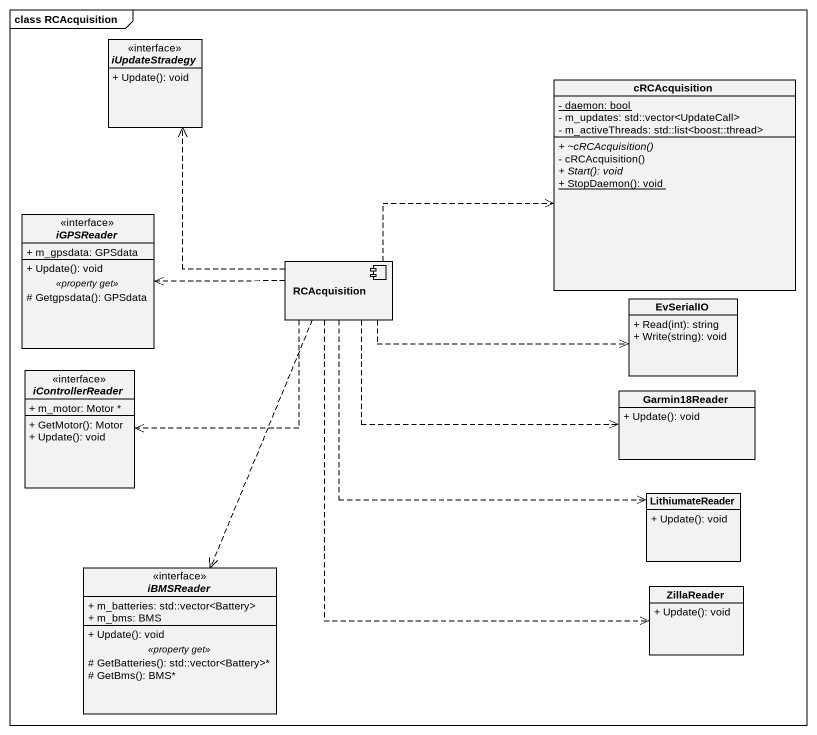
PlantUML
@startuml
mainframe class RCAcquisition
allowmixing
hide circle
hide empty members
skinparam classAttributeIconSize 0
interface iUpdateStradegy <<interface>> {
  + Update(): void
}
class cRCAcquisition {
  {static} - daemon: bool
  - m_updates: std::vector<UpdateCall>
  - m_activeThreads: std::list<boost::thread>
  {abstract} + ~cRCAcquisition()
  - cRCAcquisition()
  {abstract} + Start(): void
  {static} + StopDaemon(): void
}
interface iGPSReader <<interface>> {
  + m_gpsdata: GPSdata
  --
  + Update(): void
  .. <<property get>> ..
  # Getgpsdata(): GPSdata
}
component RCAcquisition
class EvSerialIO {
  + Read(int): string
  + Write(string): void
}
interface iControllerReader <<interface>> {
  + m_motor: Motor *
  + GetMotor(): Motor
  + Update(): void
}
class Garmin18Reader {
  + Update(): void
}
class LithiumateReader {
  + Update(): void
}
interface iBMSReader <<interface>> {
  + m_batteries: std::vector<Battery>
  + m_bms: BMS
  --
  + Update(): void
  .. <<property get>> ..
  # GetBatteries(): std::vector<Battery>*
  # GetBms(): BMS*
}
class ZillaReader {
  + Update(): void
}
RCAcquisition .up.> iUpdateStradegy
RCAcquisition .right.> cRCAcquisition
RCAcquisition .left.> iGPSReader
RCAcquisition .right.> EvSerialIO
RCAcquisition .left.> iControllerReader
RCAcquisition .right.> Garmin18Reader
RCAcquisition ..> LithiumateReader
RCAcquisition ..> iBMSReader
RCAcquisition ..> ZillaReader
@enduml
